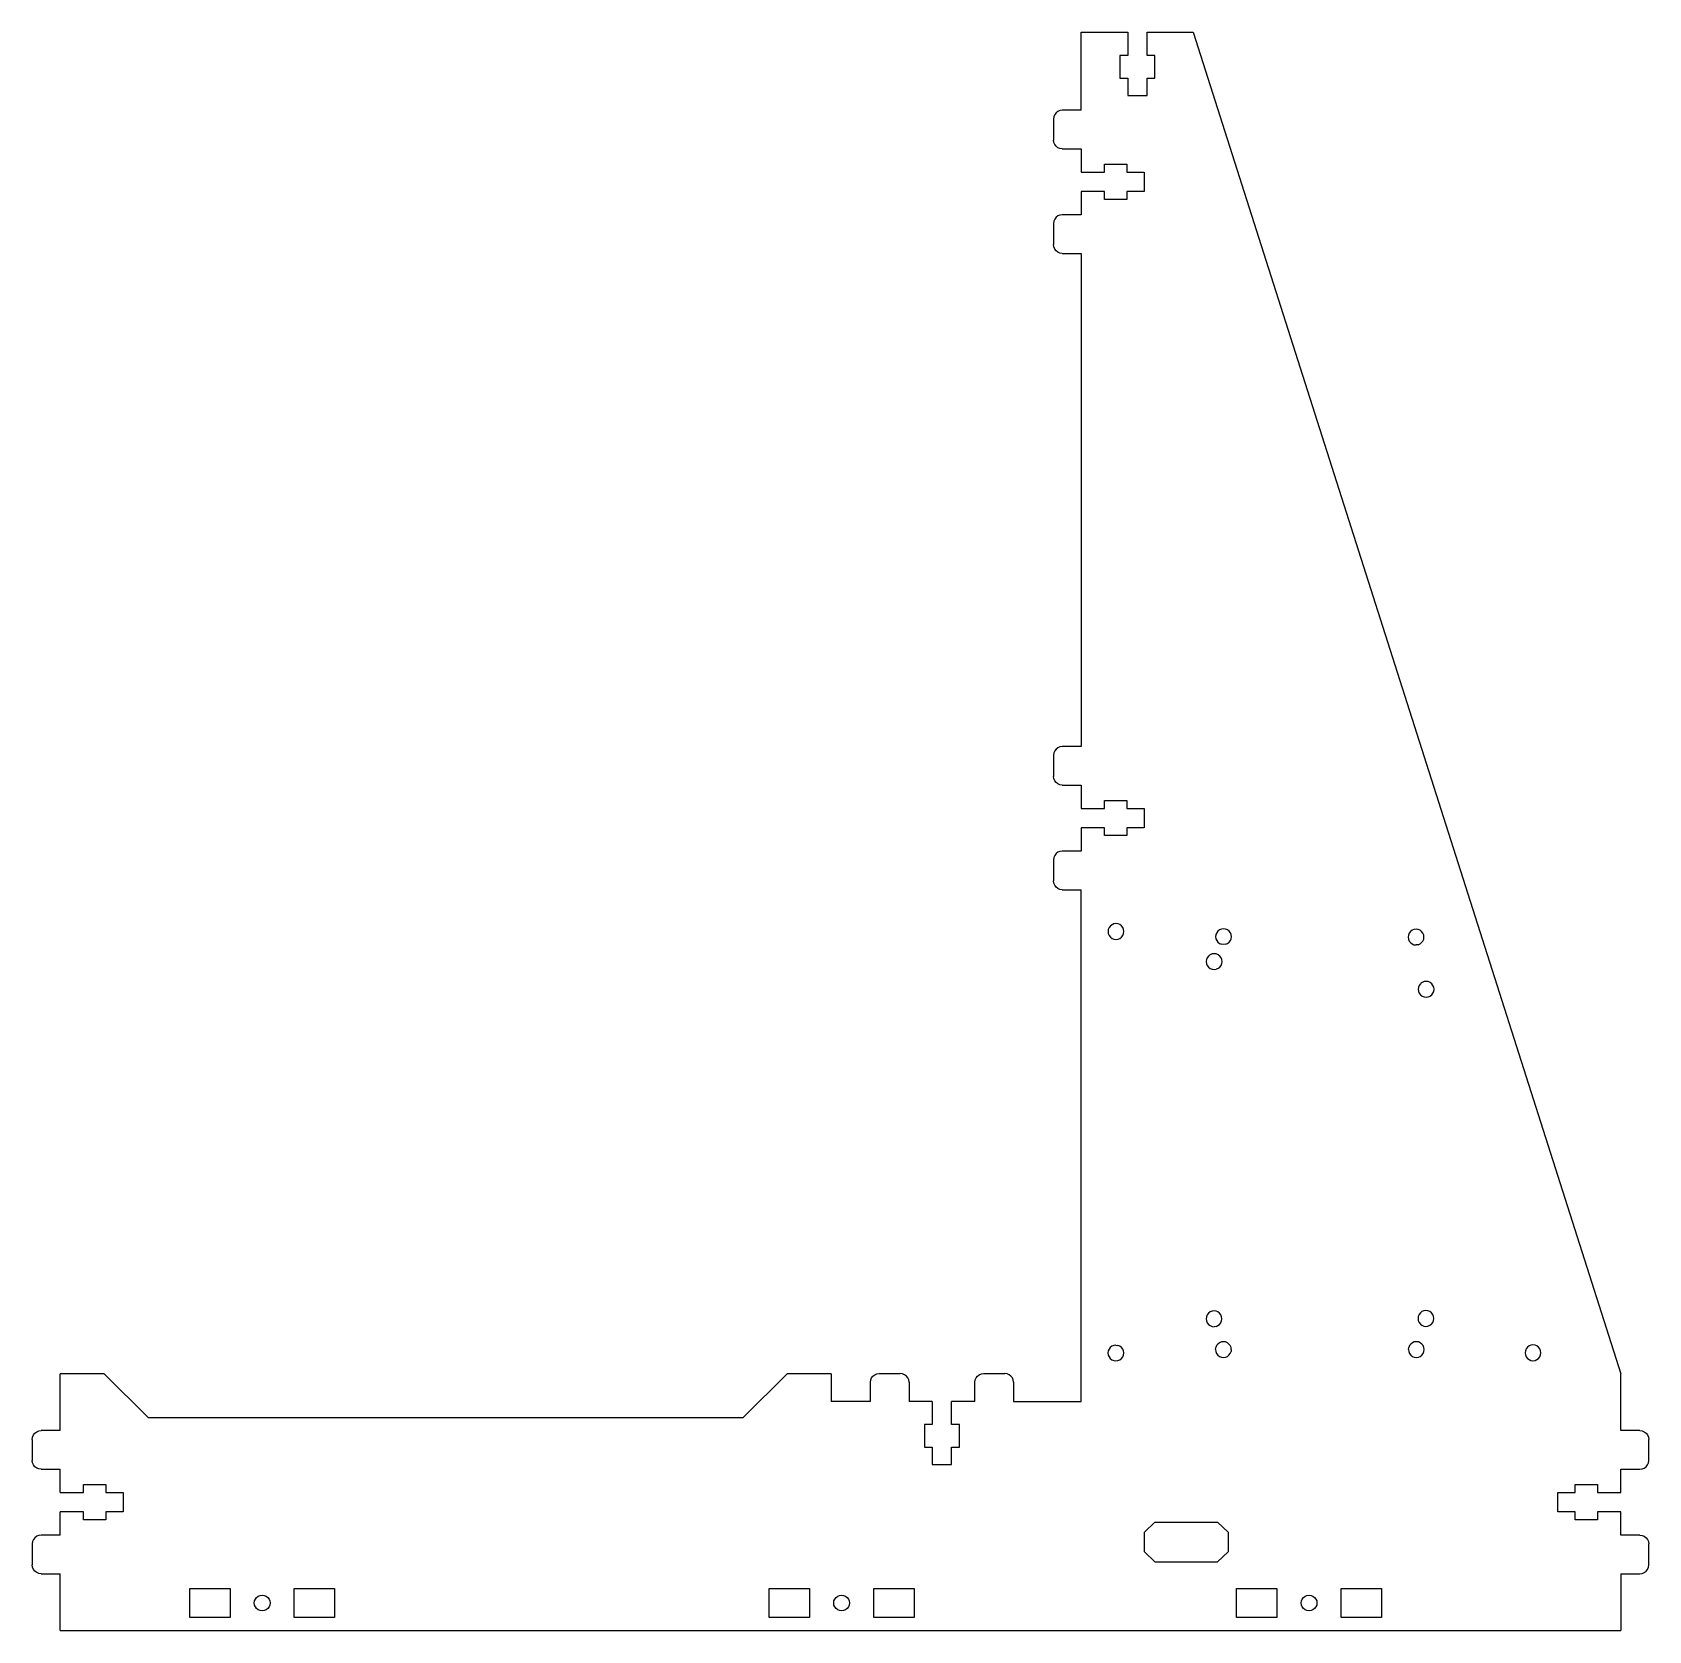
# Model space of a CAD drawing. Header units: inches. Extents: x 34 to 402, y 17 to 381.
import ezdxf

# ---------------------------------------------------------------- set-up
doc = ezdxf.new("R2010")
doc.units = ezdxf.units.IN
doc.header["$MEASUREMENT"] = 0

msp = doc.modelspace()

# ---------------------------------------------------------------- linework, layer by layer
for p, q in [((273.1, 381.03), (283.7, 381.03)), ((273.1, 363.29), (273.1, 381.03)), ((283.7, 381.03), (283.7, 375.73)), ((288.1, 381.03), (298.61, 381.03)), ((288.1, 375.73), (288.1, 381.03)), ((298.61, 381.03), (396, 75.63)), ((281.9, 375.73), (281.9, 370.63)), ((283.7, 375.73), (281.9, 375.73)), ((289.9, 375.73), (288.1, 375.73)), ((289.9, 370.63), (289.9, 375.73)), ((281.9, 370.63), (283.7, 370.63)), ((283.7, 370.63), (283.7, 366.68)), ((288.1, 370.63), (289.9, 370.63)), ((288.1, 366.68), (288.1, 370.63)), ((283.7, 366.68), (288.1, 366.68)), ((266.87, 361.81), (266.8, 361.29)), ((266.8, 361.29), (266.8, 356.49)), ((267.07, 362.29), (266.87, 361.81)), ((267.38, 362.71), (267.07, 362.29)), ((267.8, 363.03), (267.38, 362.71)), ((268.28, 363.23), (267.8, 363.03)), ((268.8, 363.29), (268.28, 363.23)), ((273.1, 363.29), (268.8, 363.29)), ((266.87, 355.98), (266.8, 356.49)), ((267.07, 355.49), (266.87, 355.98)), ((267.38, 355.08), (267.07, 355.49)), ((267.8, 354.76), (267.38, 355.08)), ((268.28, 354.56), (267.8, 354.76)), ((268.8, 354.49), (268.28, 354.56)), ((268.8, 354.49), (273.1, 354.49)), ((273.1, 354.49), (273.1, 349.19)), ((278.4, 350.99), (283.5, 350.99)), ((278.4, 349.19), (278.4, 350.99)), ((283.5, 350.99), (283.5, 349.19)), ((273.1, 349.19), (278.4, 349.19)), ((283.5, 349.19), (287.45, 349.19)), ((287.45, 349.19), (287.45, 344.79)), ((273.1, 344.79), (273.1, 339.49)), ((278.4, 344.79), (273.1, 344.79)), ((278.4, 342.99), (278.4, 344.79)), ((283.5, 342.99), (278.4, 342.99)), ((287.45, 344.79), (283.5, 344.79)), ((283.5, 344.79), (283.5, 342.99)), ((267.38, 338.91), (267.07, 338.49)), ((267.8, 339.23), (267.38, 338.91)), ((268.28, 339.43), (267.8, 339.23)), ((268.8, 339.49), (268.28, 339.43)), ((273.1, 339.49), (268.8, 339.49)), ((266.87, 338.01), (266.8, 337.49)), ((266.8, 337.49), (266.8, 332.69)), ((267.07, 338.49), (266.87, 338.01)), ((266.87, 332.18), (266.8, 332.69)), ((267.07, 331.69), (266.87, 332.18)), ((267.38, 331.28), (267.07, 331.69)), ((267.8, 330.96), (267.38, 331.28)), ((268.28, 330.76), (267.8, 330.96)), ((268.8, 330.69), (268.28, 330.76)), ((268.8, 330.69), (273.1, 330.69)), ((273.1, 330.69), (273.1, 218.43)), ((267.07, 217.43), (266.87, 216.95)), ((267.38, 217.84), (267.07, 217.43)), ((267.8, 218.16), (267.38, 217.84)), ((268.28, 218.36), (267.8, 218.16)), ((268.8, 218.43), (268.28, 218.36)), ((273.1, 218.43), (268.8, 218.43)), ((266.87, 216.95), (266.8, 216.43)), ((266.8, 216.43), (266.8, 211.63)), ((266.87, 211.11), (266.8, 211.63)), ((267.07, 210.63), (266.87, 211.11)), ((267.38, 210.21), (267.07, 210.63)), ((267.8, 209.9), (267.38, 210.21)), ((268.28, 209.7), (267.8, 209.9)), ((268.8, 209.63), (268.28, 209.7)), ((268.8, 209.63), (273.1, 209.63)), ((273.1, 209.63), (273.1, 204.33)), ((273.1, 204.33), (278.4, 204.33)), ((278.4, 206.13), (283.5, 206.13)), ((278.4, 204.33), (278.4, 206.13)), ((283.5, 206.13), (283.5, 204.33)), ((283.5, 204.33), (287.45, 204.33)), ((287.45, 204.33), (287.45, 199.93)), ((278.4, 199.93), (273.1, 199.93)), ((273.1, 199.93), (273.1, 194.63)), ((278.4, 198.13), (278.4, 199.93)), ((283.5, 199.93), (283.5, 198.13)), ((287.45, 199.93), (283.5, 199.93)), ((283.5, 198.13), (278.4, 198.13)), ((266.87, 193.15), (266.8, 192.63)), ((266.8, 192.63), (266.8, 187.83)), ((267.07, 193.63), (266.87, 193.15)), ((267.38, 194.04), (267.07, 193.63)), ((267.8, 194.36), (267.38, 194.04)), ((268.28, 194.56), (267.8, 194.36)), ((268.8, 194.63), (268.28, 194.56)), ((273.1, 194.63), (268.8, 194.63)), ((266.87, 187.31), (266.8, 187.83)), ((267.07, 186.83), (266.87, 187.31)), ((267.38, 186.41), (267.07, 186.83)), ((267.8, 186.1), (267.38, 186.41)), ((268.28, 185.9), (267.8, 186.1)), ((268.8, 185.83), (268.28, 185.9)), ((268.8, 185.83), (273.1, 185.83)), ((273.1, 69.33), (273.1, 185.83)), ((279.29, 176.77), (279.23, 176.31)), ((279.47, 177.21), (279.29, 176.77)), ((279.76, 177.58), (279.47, 177.21)), ((280.13, 177.86), (279.76, 177.58)), ((280.56, 178.04), (280.13, 177.86)), ((281.03, 178.11), (280.56, 178.04)), ((281.5, 178.04), (281.03, 178.11)), ((281.93, 177.87), (281.5, 178.04)), ((282.3, 177.58), (281.93, 177.87)), ((282.59, 177.21), (282.3, 177.58)), ((282.77, 176.77), (282.59, 177.21)), ((282.83, 176.31), (282.77, 176.77)), ((304.63, 176.69), (304.26, 176.41)), ((305.07, 176.87), (304.63, 176.69)), ((305.53, 176.93), (305.07, 176.87)), ((306, 176.87), (305.53, 176.93)), ((306.43, 176.69), (306, 176.87)), ((306.81, 176.41), (306.43, 176.69)), ((348.9, 176.78), (348.47, 176.6)), ((349.37, 176.84), (348.9, 176.78)), ((349.83, 176.78), (349.37, 176.84)), ((350.27, 176.6), (349.83, 176.78)), ((279.23, 176.31), (279.29, 175.84)), ((279.29, 175.84), (279.47, 175.41)), ((279.47, 175.41), (279.76, 175.03)), ((279.76, 175.03), (280.13, 174.75)), ((280.13, 174.75), (280.56, 174.57)), ((280.56, 174.57), (281.03, 174.51)), ((281.03, 174.51), (281.5, 174.57)), ((281.5, 174.57), (281.93, 174.75)), ((281.93, 174.75), (282.3, 175.03)), ((282.3, 175.03), (282.59, 175.41)), ((282.59, 175.41), (282.77, 175.84)), ((282.77, 175.84), (282.83, 176.31)), ((303.8, 175.6), (303.73, 175.13)), ((303.73, 175.13), (303.8, 174.67)), ((303.97, 176.03), (303.8, 175.6)), ((303.8, 174.67), (303.98, 174.23)), ((304.26, 176.41), (303.97, 176.03)), ((303.98, 174.23), (304.26, 173.86)), ((304.26, 173.86), (304.63, 173.57)), ((304.63, 173.57), (305.07, 173.39)), ((305.53, 173.33), (305.07, 173.39)), ((306, 173.39), (305.53, 173.33)), ((306, 173.39), (306.43, 173.57)), ((306.43, 173.57), (306.81, 173.86)), ((307.09, 176.03), (306.81, 176.41)), ((306.81, 173.86), (307.09, 174.23)), ((307.27, 175.6), (307.09, 176.03)), ((307.09, 174.23), (307.27, 174.67)), ((307.33, 175.13), (307.27, 175.6)), ((307.27, 174.67), (307.33, 175.13)), ((347.63, 175.51), (347.57, 175.04)), ((347.57, 175.04), (347.63, 174.58)), ((347.81, 175.94), (347.63, 175.51)), ((347.63, 174.58), (347.81, 174.14)), ((348.1, 176.31), (347.81, 175.94)), ((347.81, 174.14), (348.1, 173.77)), ((348.47, 176.6), (348.1, 176.31)), ((348.1, 173.77), (348.47, 173.48)), ((348.47, 173.48), (348.9, 173.3)), ((348.9, 173.3), (349.37, 173.24)), ((349.83, 173.3), (349.37, 173.24)), ((349.83, 173.3), (350.27, 173.48)), ((350.64, 176.31), (350.27, 176.6)), ((350.27, 173.48), (350.64, 173.77)), ((350.93, 175.94), (350.64, 176.31)), ((350.64, 173.77), (350.93, 174.14)), ((351.11, 175.51), (350.93, 175.94)), ((350.93, 174.14), (351.11, 174.58)), ((351.17, 175.04), (351.11, 175.51)), ((351.11, 174.58), (351.17, 175.04)), ((301.65, 169.92), (301.59, 169.45)), ((301.59, 169.45), (301.65, 168.98)), ((301.83, 170.35), (301.65, 169.92)), ((302.12, 170.72), (301.83, 170.35)), ((302.27, 170.87), (302.12, 170.72)), ((302.34, 170.9), (302.27, 170.87)), ((302.49, 171.01), (302.34, 170.9)), ((302.93, 171.19), (302.49, 171.01)), ((303.39, 171.25), (302.93, 171.19)), ((303.86, 171.19), (303.39, 171.25)), ((304.29, 171.01), (303.86, 171.19)), ((304.67, 170.72), (304.29, 171.01)), ((304.95, 170.35), (304.67, 170.72)), ((305.13, 169.92), (304.95, 170.35)), ((305.19, 169.45), (305.13, 169.92)), ((305.13, 168.99), (305.19, 169.45)), ((301.65, 168.98), (301.83, 168.55)), ((301.83, 168.55), (302.12, 168.18)), ((302.12, 168.18), (302.49, 167.89)), ((302.49, 167.89), (302.93, 167.71)), ((302.93, 167.71), (303.39, 167.65)), ((303.39, 167.65), (303.86, 167.71)), ((304.29, 167.89), (303.86, 167.71)), ((304.29, 167.89), (304.44, 168.03)), ((304.44, 168.03), (304.67, 168.18)), ((304.67, 168.18), (304.95, 168.55)), ((304.95, 168.55), (305.13, 168.99)), ((349.92, 163.62), (349.86, 163.15)), ((349.86, 163.15), (349.92, 162.68)), ((350.1, 164.05), (349.92, 163.62)), ((349.92, 162.68), (350.1, 162.25)), ((350.38, 164.42), (350.1, 164.05)), ((350.1, 162.25), (350.38, 161.88)), ((350.49, 164.52), (350.38, 164.42)), ((350.54, 164.54), (350.49, 164.52)), ((350.76, 164.71), (350.54, 164.54)), ((351.19, 164.89), (350.76, 164.71)), ((351.66, 164.95), (351.19, 164.89)), ((352.12, 164.89), (351.66, 164.95)), ((352.56, 164.71), (352.12, 164.89)), ((352.93, 164.42), (352.56, 164.71)), ((353.21, 164.05), (352.93, 164.42)), ((352.93, 161.88), (353.21, 162.25)), ((353.39, 163.62), (353.21, 164.05)), ((353.21, 162.25), (353.39, 162.68)), ((353.46, 163.15), (353.39, 163.62)), ((353.39, 162.68), (353.46, 163.15)), ((350.38, 161.88), (350.76, 161.59)), ((350.76, 161.59), (351.19, 161.41)), ((351.19, 161.41), (351.66, 161.35)), ((351.66, 161.35), (352.12, 161.41)), ((352.12, 161.41), (352.56, 161.59)), ((352.56, 161.59), (352.67, 161.69)), ((352.67, 161.69), (352.93, 161.88)), ((301.62, 88.6), (301.56, 88.13)), ((301.8, 89.03), (301.62, 88.6)), ((302.09, 89.41), (301.8, 89.03)), ((302.46, 89.69), (302.09, 89.41)), ((302.64, 89.78), (302.46, 89.69)), ((302.7, 89.79), (302.64, 89.78)), ((302.9, 89.87), (302.7, 89.79)), ((303.36, 89.93), (302.9, 89.87)), ((303.83, 89.87), (303.36, 89.93)), ((304.26, 89.69), (303.83, 89.87)), ((304.64, 89.41), (304.26, 89.69)), ((304.92, 89.03), (304.64, 89.41)), ((305.1, 88.6), (304.92, 89.03)), ((305.16, 88.13), (305.1, 88.6)), ((349.88, 88.67), (349.82, 88.21)), ((350.06, 89.11), (349.88, 88.67)), ((350.35, 89.48), (350.06, 89.11)), ((350.54, 89.65), (350.35, 89.48)), ((350.61, 89.68), (350.54, 89.65)), ((350.72, 89.76), (350.61, 89.68)), ((351.16, 89.94), (350.72, 89.76)), ((351.62, 90.01), (351.16, 89.94)), ((352.09, 89.94), (351.62, 90.01)), ((352.52, 89.76), (352.09, 89.94)), ((352.9, 89.48), (352.52, 89.76)), ((353.18, 89.11), (352.9, 89.48)), ((353.36, 88.67), (353.18, 89.11)), ((353.42, 88.21), (353.36, 88.67)), ((301.56, 88.13), (301.62, 87.67)), ((301.62, 87.67), (301.8, 87.23)), ((301.8, 87.23), (302.09, 86.86)), ((302.09, 86.86), (302.46, 86.58)), ((302.46, 86.58), (302.9, 86.4)), ((302.9, 86.4), (303.36, 86.33)), ((303.83, 86.4), (303.36, 86.33)), ((303.83, 86.4), (304.01, 86.49)), ((304.01, 86.49), (304.26, 86.58)), ((304.26, 86.58), (304.64, 86.86)), ((304.64, 86.86), (304.92, 87.23)), ((304.92, 87.23), (305.1, 87.67)), ((305.1, 87.67), (305.16, 88.13)), ((349.82, 88.21), (349.88, 87.74)), ((349.88, 87.74), (350.06, 87.31)), ((350.06, 87.31), (350.35, 86.93)), ((350.35, 86.93), (350.72, 86.65)), ((350.72, 86.65), (351.16, 86.47)), ((351.16, 86.47), (351.62, 86.41)), ((351.62, 86.41), (352.09, 86.47)), ((352.09, 86.47), (352.52, 86.65)), ((352.52, 86.65), (352.71, 86.82)), ((352.71, 86.82), (352.9, 86.93)), ((352.9, 86.93), (353.18, 87.31)), ((353.18, 87.31), (353.36, 87.74)), ((353.36, 87.74), (353.42, 88.21)), ((279.45, 81.25), (279.27, 80.82)), ((279.73, 81.62), (279.45, 81.25)), ((280.11, 81.91), (279.73, 81.62)), ((280.54, 82.09), (280.11, 81.91)), ((281.01, 82.15), (280.54, 82.09)), ((281.01, 82.15), (281.47, 82.09)), ((281.91, 81.91), (281.47, 82.09)), ((282.28, 81.62), (281.91, 81.91)), ((282.57, 81.25), (282.28, 81.62)), ((282.75, 80.82), (282.57, 81.25)), ((303.7, 81.12), (303.76, 81.58)), ((303.7, 81.12), (303.76, 80.65)), ((303.94, 82.02), (303.76, 81.58)), ((304.23, 82.39), (303.94, 82.02)), ((304.6, 82.68), (304.23, 82.39)), ((305.04, 82.86), (304.6, 82.68)), ((305.5, 82.92), (305.04, 82.86)), ((305.97, 82.86), (305.5, 82.92)), ((306.4, 82.68), (305.97, 82.86)), ((306.77, 82.39), (306.4, 82.68)), ((307.06, 82.02), (306.77, 82.39)), ((307.24, 81.58), (307.06, 82.02)), ((307.3, 81.12), (307.24, 81.58)), ((307.3, 81.12), (307.24, 80.65)), ((347.63, 81.12), (347.7, 81.58)), ((347.63, 81.12), (347.7, 80.65)), ((347.87, 82.02), (347.7, 81.58)), ((348.16, 82.39), (347.87, 82.02)), ((348.53, 82.68), (348.16, 82.39)), ((348.97, 82.86), (348.53, 82.68)), ((349.43, 82.92), (348.97, 82.86)), ((349.9, 82.86), (349.43, 82.92)), ((350.33, 82.68), (349.9, 82.86)), ((350.71, 82.39), (350.33, 82.68)), ((350.99, 82.02), (350.71, 82.39)), ((351.17, 81.58), (350.99, 82.02)), ((351.23, 81.12), (351.17, 81.58)), ((351.17, 80.65), (351.23, 81.12)), ((374.44, 81.29), (374.26, 80.86)), ((374.73, 81.67), (374.44, 81.29)), ((375.1, 81.95), (374.73, 81.67)), ((375.53, 82.13), (375.1, 81.95)), ((376, 82.19), (375.53, 82.13)), ((376.47, 82.13), (376, 82.19)), ((376.9, 81.95), (376.47, 82.13)), ((377.27, 81.67), (376.9, 81.95)), ((377.56, 81.29), (377.27, 81.67)), ((377.74, 80.86), (377.56, 81.29)), ((279.27, 80.82), (279.21, 80.35)), ((279.21, 80.35), (279.27, 79.88)), ((279.27, 79.88), (279.45, 79.45)), ((279.45, 79.45), (279.73, 79.08)), ((279.73, 79.08), (280.11, 78.79)), ((280.11, 78.79), (280.54, 78.61)), ((280.54, 78.61), (281.01, 78.55)), ((281.01, 78.55), (281.47, 78.61)), ((281.47, 78.61), (281.91, 78.79)), ((281.91, 78.79), (282.28, 79.08)), ((282.28, 79.08), (282.57, 79.45)), ((282.57, 79.45), (282.75, 79.88)), ((282.81, 80.35), (282.75, 80.82)), ((282.75, 79.88), (282.81, 80.35)), ((303.76, 80.65), (303.94, 80.22)), ((303.94, 80.22), (304.23, 79.84)), ((304.23, 79.84), (304.6, 79.56)), ((304.6, 79.56), (305.04, 79.38)), ((305.04, 79.38), (305.5, 79.32)), ((305.5, 79.32), (305.97, 79.38)), ((305.97, 79.38), (306.4, 79.56)), ((306.4, 79.56), (306.77, 79.84)), ((306.77, 79.84), (307.06, 80.22)), ((307.06, 80.22), (307.24, 80.65)), ((347.7, 80.65), (347.88, 80.22)), ((347.88, 80.22), (348.16, 79.84)), ((348.16, 79.84), (348.53, 79.56)), ((348.53, 79.56), (348.97, 79.38)), ((348.97, 79.38), (349.43, 79.32)), ((349.43, 79.32), (349.9, 79.38)), ((349.9, 79.38), (350.33, 79.56)), ((350.33, 79.56), (350.71, 79.84)), ((350.71, 79.84), (350.99, 80.22)), ((350.99, 80.22), (351.17, 80.65)), ((374.26, 80.86), (374.2, 80.39)), ((374.2, 80.39), (374.26, 79.93)), ((374.26, 79.93), (374.44, 79.49)), ((374.44, 79.49), (374.73, 79.12)), ((374.73, 79.12), (375.1, 78.83)), ((375.1, 78.83), (375.53, 78.65)), ((375.53, 78.65), (376, 78.59)), ((376, 78.59), (376.47, 78.65)), ((376.47, 78.65), (376.9, 78.83)), ((376.9, 78.83), (377.27, 79.12)), ((377.27, 79.12), (377.56, 79.49)), ((377.56, 79.49), (377.74, 79.93)), ((377.8, 80.39), (377.74, 80.86)), ((377.74, 79.93), (377.8, 80.39)), ((40.59, 62.68), (40.59, 75.63)), ((50.59, 75.63), (40.59, 75.63)), ((50.59, 75.63), (60.59, 65.63)), ((196.15, 65.63), (206.15, 75.63)), ((216.15, 75.63), (206.15, 75.63)), ((216.15, 75.63), (216.15, 69.33)), ((225.1, 73.68), (225.17, 74.2)), ((225.1, 69.33), (225.1, 73.68)), ((225.17, 74.2), (225.37, 74.68)), ((225.37, 74.68), (225.68, 75.09)), ((225.68, 75.09), (226.1, 75.41)), ((226.1, 75.41), (226.58, 75.61)), ((226.58, 75.61), (227.1, 75.68)), ((227.1, 75.68), (231.9, 75.68)), ((232.42, 75.61), (231.9, 75.68)), ((232.9, 75.41), (232.42, 75.61)), ((233.31, 75.09), (232.9, 75.41)), ((233.63, 74.68), (233.31, 75.09)), ((233.83, 74.2), (233.63, 74.68)), ((233.9, 73.68), (233.83, 74.2)), ((233.9, 73.68), (233.9, 69.33)), ((248.9, 73.68), (248.97, 74.2)), ((248.9, 69.33), (248.9, 73.68)), ((248.97, 74.2), (249.17, 74.68)), ((249.17, 74.68), (249.48, 75.09)), ((249.48, 75.09), (249.9, 75.41)), ((249.9, 75.41), (250.38, 75.61)), ((250.38, 75.61), (250.9, 75.68)), ((250.9, 75.68), (255.7, 75.68)), ((256.22, 75.61), (255.7, 75.68)), ((256.7, 75.41), (256.22, 75.61)), ((257.11, 75.09), (256.7, 75.41)), ((257.43, 74.68), (257.11, 75.09)), ((257.63, 74.2), (257.43, 74.68)), ((257.7, 73.68), (257.63, 74.2)), ((257.7, 73.68), (257.7, 69.33)), ((396, 62.68), (396, 75.63)), ((225.1, 69.33), (216.15, 69.33)), ((239.2, 69.33), (233.9, 69.33)), ((239.2, 69.33), (239.2, 64.03)), ((243.6, 64.03), (243.6, 69.33)), ((248.9, 69.33), (243.6, 69.33)), ((257.7, 69.33), (273.1, 69.33)), ((35.24, 62.41), (35.72, 62.61)), ((35.72, 62.61), (36.24, 62.68)), ((40.59, 62.68), (36.24, 62.68)), ((60.59, 65.63), (196.15, 65.63)), ((239.2, 64.03), (237.4, 64.03)), ((237.4, 64.03), (237.4, 58.93)), ((245.4, 64.03), (243.6, 64.03)), ((245.4, 58.93), (245.4, 64.03)), ((400.35, 62.68), (396, 62.68)), ((400.35, 62.68), (400.87, 62.61)), ((400.87, 62.61), (401.35, 62.41)), ((34.24, 60.68), (34.31, 61.2)), ((34.24, 60.68), (34.24, 55.88)), ((34.31, 61.2), (34.51, 61.68)), ((34.51, 61.68), (34.83, 62.09)), ((34.83, 62.09), (35.24, 62.41)), ((237.4, 58.93), (239.2, 58.93)), ((239.2, 58.93), (239.2, 54.98)), ((243.6, 54.98), (243.6, 58.93)), ((243.6, 58.93), (245.4, 58.93)), ((401.35, 62.41), (401.76, 62.09)), ((401.76, 62.09), (402.08, 61.68)), ((402.08, 61.68), (402.28, 61.2)), ((402.28, 61.2), (402.35, 60.68)), ((402.35, 55.88), (402.35, 60.68)), ((34.31, 55.36), (34.24, 55.88)), ((34.51, 54.88), (34.31, 55.36)), ((402.08, 54.88), (402.28, 55.36)), ((402.28, 55.36), (402.35, 55.88)), ((34.83, 54.46), (34.51, 54.88)), ((35.24, 54.15), (34.83, 54.46)), ((35.72, 53.95), (35.24, 54.15)), ((36.24, 53.88), (35.72, 53.95)), ((36.24, 53.88), (40.59, 53.88)), ((40.59, 48.58), (40.59, 53.88)), ((239.2, 54.98), (243.6, 54.98)), ((396, 48.58), (396, 53.88)), ((396, 53.88), (400.35, 53.88)), ((400.35, 53.88), (400.87, 53.95)), ((400.87, 53.95), (401.35, 54.15)), ((401.35, 54.15), (401.76, 54.46)), ((401.76, 54.46), (402.08, 54.88)), ((40.59, 48.58), (45.89, 48.58)), ((45.89, 50.38), (50.99, 50.38)), ((45.89, 48.58), (45.89, 50.38)), ((50.99, 50.38), (50.99, 48.58)), ((50.99, 48.58), (54.94, 48.58)), ((54.94, 48.58), (54.94, 44.18)), ((381.65, 48.58), (385.6, 48.58)), ((381.65, 44.18), (381.65, 48.58)), ((385.6, 50.38), (390.7, 50.38)), ((385.6, 48.58), (385.6, 50.38)), ((390.7, 50.38), (390.7, 48.58)), ((390.7, 48.58), (396, 48.58)), ((45.89, 44.18), (40.59, 44.18)), ((40.59, 38.88), (40.59, 44.18)), ((45.89, 42.38), (45.89, 44.18)), ((54.94, 44.18), (50.99, 44.18)), ((50.99, 44.18), (50.99, 42.38)), ((385.6, 44.18), (381.65, 44.18)), ((385.6, 42.38), (385.6, 44.18)), ((396, 44.18), (390.7, 44.18)), ((390.7, 44.18), (390.7, 42.38)), ((396, 38.88), (396, 44.18)), ((50.99, 42.38), (45.89, 42.38)), ((289.89, 41.85), (287.51, 39.59)), ((289.89, 41.85), (304.17, 41.85)), ((306.55, 39.59), (304.17, 41.85)), ((390.7, 42.38), (385.6, 42.38)), ((34.31, 37.4), (34.24, 36.88)), ((34.24, 36.88), (34.24, 32.08)), ((34.51, 37.88), (34.31, 37.4)), ((34.83, 38.29), (34.51, 37.88)), ((35.24, 38.61), (34.83, 38.29)), ((35.72, 38.81), (35.24, 38.61)), ((36.24, 38.88), (35.72, 38.81)), ((40.59, 38.88), (36.24, 38.88)), ((287.51, 35.07), (287.51, 39.59)), ((306.55, 39.59), (306.55, 35.07)), ((400.35, 38.88), (396, 38.88)), ((400.35, 38.88), (400.87, 38.81)), ((400.87, 38.81), (401.35, 38.61)), ((401.35, 38.61), (401.76, 38.29)), ((401.76, 38.29), (402.08, 37.88)), ((402.08, 37.88), (402.28, 37.4)), ((402.28, 37.4), (402.35, 36.88)), ((402.35, 32.08), (402.35, 36.88)), ((287.51, 35.07), (289.89, 32.81)), ((304.17, 32.81), (306.55, 35.07)), ((34.31, 31.56), (34.24, 32.08)), ((34.51, 31.08), (34.31, 31.56)), ((34.83, 30.66), (34.51, 31.08)), ((35.24, 30.35), (34.83, 30.66)), ((35.72, 30.15), (35.24, 30.35)), ((36.24, 30.08), (35.72, 30.15)), ((36.24, 30.08), (40.59, 30.08)), ((40.59, 17.13), (40.59, 30.08)), ((289.89, 32.81), (304.17, 32.81)), ((396, 30.08), (400.35, 30.08)), ((396, 30.08), (396, 17.13)), ((400.35, 30.08), (400.87, 30.15)), ((400.87, 30.15), (401.35, 30.35)), ((401.35, 30.35), (401.76, 30.66)), ((401.76, 30.66), (402.08, 31.08)), ((402.08, 31.08), (402.28, 31.56)), ((402.28, 31.56), (402.35, 32.08)), ((70.09, 26.73), (79.29, 26.73)), ((70.09, 20.13), (70.09, 26.73)), ((79.29, 26.73), (79.29, 20.13)), ((93.89, 20.13), (93.89, 26.73)), ((93.89, 26.73), (103.09, 26.73)), ((103.09, 26.73), (103.09, 20.13)), ((202.05, 26.73), (211.25, 26.73)), ((202.05, 20.13), (202.05, 26.73)), ((211.25, 26.73), (211.25, 20.13)), ((225.85, 26.73), (235.05, 26.73)), ((225.85, 20.13), (225.85, 26.73)), ((235.05, 26.73), (235.05, 20.13)), ((308.5, 20.13), (308.5, 26.73)), ((308.5, 26.73), (317.7, 26.73)), ((317.7, 26.73), (317.7, 20.13)), ((332.3, 20.13), (332.3, 26.73)), ((332.3, 26.73), (341.5, 26.73)), ((341.5, 26.73), (341.5, 20.13)), ((84.79, 23.43), (84.85, 23.89)), ((84.85, 22.96), (84.79, 23.43)), ((84.85, 23.89), (85.03, 24.33)), ((85.03, 22.53), (84.85, 22.96)), ((85.03, 24.33), (85.32, 24.7)), ((85.32, 22.15), (85.03, 22.53)), ((85.32, 24.7), (85.69, 24.99)), ((85.69, 21.87), (85.32, 22.15)), ((85.69, 24.99), (86.13, 25.17)), ((86.13, 25.17), (86.59, 25.23)), ((86.59, 25.23), (87.06, 25.17)), ((87.06, 25.17), (87.49, 24.99)), ((87.49, 24.99), (87.87, 24.7)), ((87.87, 22.15), (87.49, 21.87)), ((87.87, 24.7), (88.15, 24.33)), ((88.15, 22.53), (87.87, 22.15)), ((88.15, 24.33), (88.33, 23.89)), ((88.33, 22.96), (88.15, 22.53)), ((88.33, 23.89), (88.39, 23.43)), ((88.39, 23.43), (88.33, 22.96)), ((216.75, 23.43), (216.81, 23.89)), ((216.81, 22.96), (216.75, 23.43)), ((216.81, 23.89), (216.99, 24.33)), ((216.99, 22.53), (216.81, 22.96)), ((216.99, 24.33), (217.27, 24.7)), ((217.27, 22.15), (216.99, 22.53)), ((217.27, 24.7), (217.65, 24.99)), ((217.65, 21.87), (217.27, 22.15)), ((217.65, 24.99), (218.08, 25.17)), ((218.08, 25.17), (218.55, 25.23)), ((218.55, 25.23), (219.01, 25.17)), ((219.01, 25.17), (219.45, 24.99)), ((219.45, 24.99), (219.82, 24.7)), ((219.82, 22.15), (219.45, 21.87)), ((219.82, 24.7), (220.11, 24.33)), ((220.11, 22.53), (219.82, 22.15)), ((220.11, 24.33), (220.29, 23.89)), ((220.29, 22.96), (220.11, 22.53)), ((220.29, 23.89), (220.35, 23.43)), ((220.35, 23.43), (220.29, 22.96)), ((323.2, 23.43), (323.26, 23.89)), ((323.26, 22.96), (323.2, 23.43)), ((323.26, 23.89), (323.44, 24.33)), ((323.44, 22.53), (323.26, 22.96)), ((323.44, 24.33), (323.72, 24.7)), ((323.72, 22.15), (323.44, 22.53)), ((323.72, 24.7), (324.1, 24.99)), ((324.1, 21.87), (323.72, 22.15)), ((324.1, 24.99), (324.53, 25.17)), ((324.53, 25.17), (325, 25.23)), ((325, 25.23), (325.46, 25.17)), ((325.46, 25.17), (325.9, 24.99)), ((325.9, 24.99), (326.27, 24.7)), ((326.27, 22.15), (325.9, 21.87)), ((326.27, 24.7), (326.56, 24.33)), ((326.56, 22.53), (326.27, 22.15)), ((326.56, 24.33), (326.74, 23.89)), ((326.74, 22.96), (326.56, 22.53)), ((326.74, 23.89), (326.8, 23.43)), ((326.8, 23.43), (326.74, 22.96)), ((79.29, 20.13), (70.09, 20.13)), ((86.13, 21.69), (85.69, 21.87)), ((86.59, 21.63), (86.13, 21.69)), ((87.06, 21.69), (86.59, 21.63)), ((87.49, 21.87), (87.06, 21.69)), ((103.09, 20.13), (93.89, 20.13)), ((211.25, 20.13), (202.05, 20.13)), ((218.08, 21.69), (217.65, 21.87)), ((218.55, 21.63), (218.08, 21.69)), ((219.01, 21.69), (218.55, 21.63)), ((219.45, 21.87), (219.01, 21.69)), ((235.05, 20.13), (225.85, 20.13)), ((317.7, 20.13), (308.5, 20.13)), ((324.53, 21.69), (324.1, 21.87)), ((325, 21.63), (324.53, 21.69)), ((325.46, 21.69), (325, 21.63)), ((325.9, 21.87), (325.46, 21.69)), ((341.5, 20.13), (332.3, 20.13)), ((40.59, 17.13), (396, 17.13))]:
    msp.add_line(p, q)

doc.saveas('drawing.dxf')
